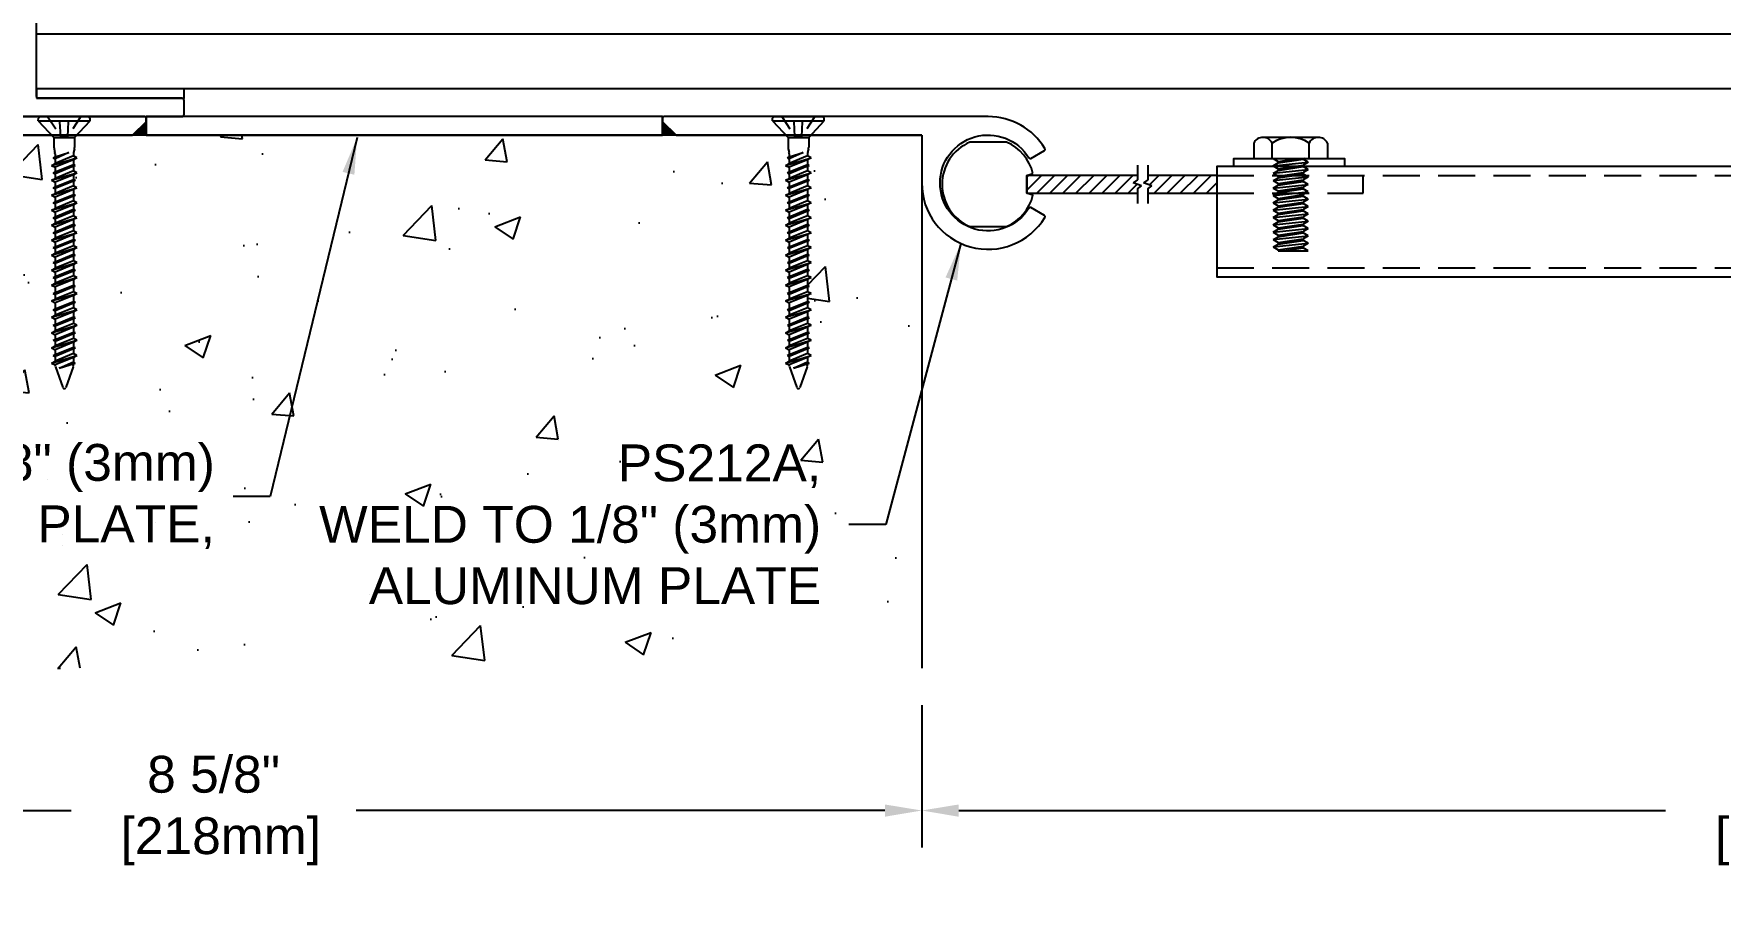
# Model space of a CAD drawing. Header units: inches. Extents: x -5.9 to 63.4, y -1.5 to 12.
# Drawn here: x -0.17 to 11.27, y -1.55 to 4.3 of the extents above; entities that cross this region are included whole.
import ezdxf

# ---------------------------------------------------------------- set-up
doc = ezdxf.new("R2010")
doc.units = ezdxf.units.IN
doc.header["$MEASUREMENT"] = 0
doc.linetypes.add('DASHED', pattern=[0.75, 0.5, -0.25])
doc.linetypes.add('HIDDEN', pattern=[0.375, 0.25, -0.125])
for name, color, linetype in [('Anchors', 4, 'Continuous'), ('Conditions', 1, 'Continuous'), ('Dimensions', 3, 'Continuous'), ('Metals', 7, 'Continuous'), ('Text', 2, 'Continuous')]:
    doc.layers.add(name, color=color, linetype=linetype)
doc.styles.add('ARIAL', font='arial.ttf')
doc.dimstyles.new('Arial', dxfattribs={"dimtxt": 0.25, "dimasz": 0.25, "dimexe": 0.25, "dimexo": 0.25, "dimgap": 0.25, "dimtad": 0, "dimtih": 1, "dimtoh": 1, "dimdec": 4, "dimzin": 0, "dimdsep": 46, "dimlunit": 4, "dimtxsty": 'ARIAL', "dimcen": 0.25, "dimadec": 0, "dimazin": 0, "dimtfac": 1, "dimtdec": 4, "dimtofl": 0, "dimtmove": 0, "dimatfit": 3, "dimfxl": 0, "dimfrac": 2, "dimtolj": 1, "dimtzin": 0, "dimarcsym": 0})

# ---------------------------------------------------------------- blocks, each defined once
blk = doc.blocks.new('*D12')
at = {"layer": 'Defpoints', "color": 0}
for p in [(5.854, 0), (17.854, 0), (17.854, -0.965)]:
    blk.add_point(p, dxfattribs=at)
at = {"layer": 'Dimensions', "color": 0, "lineweight": -2}
for p, q in [((5.854, -0.25), (5.854, -1.215)), ((17.854, -0.25), (17.854, -1.215)), ((6.104, -0.965), (10.895, -0.965)), ((17.604, -0.965), (12.828, -0.965))]:
    blk.add_line(p, q, dxfattribs=at)
at = {"layer": 'Dimensions', "color": 0}
for points in [[(6.104, -0.924), (6.104, -1.007), (5.854, -0.965)], [(17.604, -0.924), (17.604, -1.007), (17.854, -0.965)]]:
    blk.add_solid(points, dxfattribs=at)
at = {"layer": 'Dimensions', "color": 0, "insert": (11.861, -0.965), "char_height": 0.25, "attachment_point": 5, "style": 'ARIAL'}
blk.add_mtext("\\A1;1'\\P [305mm]", dxfattribs=at)
blk = doc.blocks.new('A$C63CB1885')
for p, q in [((-0.176, 0), (-0.175, 0.018)), ((-0.176, 0), (0.176, 0)), ((-0.176, 0), (-0.07, -0.113)), ((-0.163, 0.029), (0.163, 0.029)), ((0.07, -0.113), (0.176, 0)), ((0.176, 0), (0.175, 0.018)), ((-0.07, -0.113), (0.07, -0.113)), ((-0.07, -0.113), (-0.07, -0.18)), ((0.07, -0.113), (0.07, -0.18)), ((-0.074, -0.251), (0.032, -0.215)), ((-0.069, -0.189), (-0.063, -0.215)), ((-0.062, -0.245), (0.032, -0.215)), ((0.032, -0.215), (-0.062, -0.257)), ((-0.062, -0.225), (-0.062, -0.245)), ((0.062, -0.225), (0.062, -0.238)), ((0.069, -0.189), (0.063, -0.215)), ((-0.086, -0.302), (0.086, -0.251)), ((-0.086, -0.302), (-0.062, -0.289)), ((-0.086, -0.302), (-0.062, -0.315)), ((-0.074, -0.251), (-0.062, -0.245)), ((-0.074, -0.251), (-0.062, -0.257)), ((-0.074, -0.353), (0.074, -0.302)), ((0.062, -0.238), (-0.062, -0.289)), ((-0.062, -0.257), (-0.062, -0.289)), ((0.062, -0.264), (-0.062, -0.315)), ((-0.062, -0.346), (0.062, -0.296)), ((0.062, -0.308), (-0.062, -0.359)), ((-0.062, -0.315), (-0.062, -0.346)), ((0.062, -0.34), (-0.062, -0.391)), ((0.086, -0.251), (0.062, -0.238)), ((0.086, -0.251), (0.062, -0.264)), ((0.062, -0.264), (0.062, -0.296)), ((0.074, -0.302), (0.062, -0.296)), ((0.074, -0.302), (0.062, -0.308)), ((0.062, -0.308), (0.062, -0.34)), ((0.086, -0.353), (0.062, -0.34)), ((-0.086, -0.403), (0.086, -0.353)), ((-0.086, -0.403), (-0.062, -0.391)), ((-0.086, -0.403), (-0.062, -0.416)), ((-0.086, -0.505), (0.086, -0.454)), ((-0.074, -0.353), (-0.062, -0.346)), ((-0.074, -0.353), (-0.062, -0.359)), ((-0.074, -0.454), (0.074, -0.403)), ((-0.074, -0.454), (-0.062, -0.448)), ((-0.074, -0.454), (-0.062, -0.46)), ((-0.062, -0.359), (-0.062, -0.391)), ((0.062, -0.366), (-0.062, -0.416)), ((-0.062, -0.448), (0.062, -0.397)), ((0.062, -0.41), (-0.062, -0.46)), ((-0.062, -0.416), (-0.062, -0.448)), ((0.062, -0.441), (-0.062, -0.492)), ((0.086, -0.353), (0.062, -0.366)), ((0.062, -0.366), (0.062, -0.397)), ((0.074, -0.403), (0.062, -0.397)), ((0.074, -0.403), (0.062, -0.41)), ((0.062, -0.41), (0.062, -0.441)), ((0.086, -0.454), (0.062, -0.441)), ((0.086, -0.454), (0.062, -0.467)), ((-0.086, -0.505), (-0.062, -0.492)), ((-0.086, -0.505), (-0.062, -0.518)), ((-0.086, -0.607), (0.086, -0.556)), ((-0.074, -0.556), (0.074, -0.505)), ((-0.074, -0.556), (-0.062, -0.55)), ((-0.074, -0.556), (-0.062, -0.562)), ((-0.062, -0.46), (-0.062, -0.492)), ((0.062, -0.467), (-0.062, -0.518)), ((-0.062, -0.55), (0.062, -0.499)), ((0.062, -0.511), (-0.062, -0.562)), ((-0.062, -0.518), (-0.062, -0.55)), ((0.062, -0.543), (-0.062, -0.594)), ((-0.062, -0.562), (-0.062, -0.594)), ((0.062, -0.569), (-0.062, -0.619)), ((0.062, -0.467), (0.062, -0.499)), ((0.074, -0.505), (0.062, -0.499)), ((0.074, -0.505), (0.062, -0.511)), ((0.062, -0.511), (0.062, -0.543)), ((0.086, -0.556), (0.062, -0.543)), ((0.086, -0.556), (0.062, -0.569)), ((0.062, -0.569), (0.062, -0.6)), ((-0.086, -0.607), (-0.062, -0.594)), ((-0.086, -0.607), (-0.062, -0.619)), ((-0.086, -0.708), (0.086, -0.657)), ((-0.074, -0.657), (0.074, -0.607)), ((-0.074, -0.657), (-0.062, -0.651)), ((-0.074, -0.657), (-0.062, -0.664)), ((-0.062, -0.651), (0.062, -0.6)), ((0.062, -0.613), (-0.062, -0.664)), ((-0.062, -0.619), (-0.062, -0.651)), ((0.062, -0.644), (-0.062, -0.695)), ((-0.062, -0.664), (-0.062, -0.695)), ((0.062, -0.67), (-0.062, -0.721)), ((0.074, -0.607), (0.062, -0.6)), ((0.074, -0.607), (0.062, -0.613)), ((0.062, -0.613), (0.062, -0.644)), ((0.086, -0.657), (0.062, -0.644)), ((0.086, -0.657), (0.062, -0.67)), ((0.062, -0.67), (0.062, -0.702)), ((-0.086, -0.708), (-0.062, -0.695)), ((-0.086, -0.708), (-0.062, -0.721)), ((-0.086, -0.81), (0.086, -0.759)), ((-0.086, -0.81), (-0.062, -0.797)), ((-0.074, -0.759), (0.074, -0.708)), ((-0.074, -0.759), (-0.062, -0.753)), ((-0.074, -0.759), (-0.062, -0.765)), ((-0.062, -0.753), (0.062, -0.702)), ((0.062, -0.714), (-0.062, -0.765)), ((-0.062, -0.721), (-0.062, -0.753)), ((0.062, -0.746), (-0.062, -0.797)), ((-0.062, -0.765), (-0.062, -0.797)), ((0.062, -0.772), (-0.062, -0.823)), ((0.074, -0.708), (0.062, -0.702)), ((0.074, -0.708), (0.062, -0.714)), ((0.062, -0.714), (0.062, -0.746)), ((0.086, -0.759), (0.062, -0.746)), ((0.086, -0.759), (0.062, -0.772)), ((0.062, -0.772), (0.062, -0.804)), ((-0.086, -0.81), (-0.062, -0.823)), ((-0.086, -0.911), (0.086, -0.86)), ((-0.086, -0.911), (-0.062, -0.898)), ((-0.086, -0.911), (-0.062, -0.924)), ((-0.074, -0.86), (0.074, -0.81)), ((-0.074, -0.86), (-0.062, -0.854)), ((-0.074, -0.86), (-0.062, -0.867)), ((-0.074, -0.962), (0.074, -0.911)), ((-0.062, -0.854), (0.062, -0.804)), ((0.062, -0.816), (-0.062, -0.867)), ((-0.062, -0.823), (-0.062, -0.854)), ((0.062, -0.848), (-0.062, -0.898)), ((-0.062, -0.867), (-0.062, -0.898)), ((0.062, -0.873), (-0.062, -0.924)), ((-0.062, -0.956), (0.062, -0.905)), ((0.074, -0.81), (0.062, -0.804)), ((0.074, -0.81), (0.062, -0.816)), ((0.062, -0.816), (0.062, -0.848)), ((0.086, -0.86), (0.062, -0.848)), ((0.086, -0.86), (0.062, -0.873)), ((0.062, -0.873), (0.062, -0.905)), ((0.074, -0.911), (0.062, -0.905)), ((0.074, -0.911), (0.062, -0.917)), ((-0.086, -1.013), (0.086, -0.962)), ((-0.086, -1.013), (-0.062, -1)), ((-0.086, -1.013), (-0.062, -1.026)), ((-0.074, -0.962), (-0.062, -0.956)), ((-0.074, -0.962), (-0.062, -0.968)), ((-0.074, -1.064), (0.074, -1.013)), ((0.062, -0.917), (-0.062, -0.968)), ((-0.062, -0.924), (-0.062, -0.956)), ((0.062, -0.949), (-0.062, -1)), ((-0.062, -0.968), (-0.062, -1)), ((0.062, -0.975), (-0.062, -1.026)), ((-0.062, -1.057), (0.062, -1.007)), ((0.062, -1.019), (-0.062, -1.07)), ((-0.062, -1.026), (-0.062, -1.057)), ((0.062, -0.917), (0.062, -0.949)), ((0.086, -0.962), (0.062, -0.949)), ((0.086, -0.962), (0.062, -0.975)), ((0.062, -0.975), (0.062, -1.007)), ((0.074, -1.013), (0.062, -1.007)), ((0.074, -1.013), (0.062, -1.019)), ((0.062, -1.019), (0.062, -1.051)), ((-0.086, -1.114), (0.086, -1.064)), ((-0.086, -1.114), (-0.062, -1.101)), ((-0.086, -1.114), (-0.062, -1.127)), ((-0.074, -1.064), (-0.062, -1.057)), ((-0.074, -1.064), (-0.062, -1.07)), ((-0.074, -1.171), (0.074, -1.121)), ((0.062, -1.051), (-0.062, -1.101)), ((-0.062, -1.07), (-0.062, -1.101)), ((0.062, -1.077), (-0.062, -1.127)), ((-0.062, -1.165), (0.062, -1.115)), ((0.062, -1.127), (-0.062, -1.178)), ((-0.062, -1.127), (-0.062, -1.165)), ((0.086, -1.064), (0.062, -1.051)), ((0.086, -1.064), (0.062, -1.077)), ((0.062, -1.077), (0.062, -1.115)), ((0.074, -1.121), (0.062, -1.115)), ((0.074, -1.121), (0.062, -1.127)), ((0.062, -1.127), (0.062, -1.159)), ((-0.086, -1.222), (0.086, -1.171)), ((-0.086, -1.222), (-0.062, -1.209)), ((-0.086, -1.222), (-0.062, -1.235)), ((-0.074, -1.171), (-0.062, -1.165)), ((-0.074, -1.171), (-0.062, -1.178)), ((-0.074, -1.282), (0.074, -1.231)), ((0.062, -1.159), (-0.062, -1.209)), ((-0.062, -1.178), (-0.062, -1.209)), ((0.062, -1.184), (-0.062, -1.235)), ((-0.062, -1.275), (0.062, -1.225)), ((-0.062, -1.235), (-0.062, -1.275)), ((0.062, -1.237), (-0.062, -1.288)), ((0.086, -1.171), (0.062, -1.159)), ((0.086, -1.171), (0.062, -1.184)), ((0.062, -1.184), (0.062, -1.225)), ((0.074, -1.231), (0.062, -1.225)), ((0.074, -1.231), (0.062, -1.237)), ((0.062, -1.237), (0.062, -1.269)), ((-0.086, -1.332), (0.086, -1.282)), ((-0.086, -1.332), (-0.062, -1.319)), ((-0.086, -1.332), (-0.062, -1.345)), ((-0.074, -1.282), (-0.062, -1.275)), ((-0.074, -1.282), (-0.062, -1.288)), ((-0.074, -1.387), (0.074, -1.336)), ((0.062, -1.269), (-0.062, -1.319)), ((-0.062, -1.288), (-0.062, -1.319)), ((0.062, -1.295), (-0.062, -1.345)), ((-0.062, -1.381), (0.062, -1.33)), ((0.062, -1.343), (-0.062, -1.393)), ((-0.062, -1.345), (-0.062, -1.381)), ((0.086, -1.282), (0.062, -1.269)), ((0.086, -1.282), (0.062, -1.295)), ((0.062, -1.295), (0.062, -1.33)), ((0.074, -1.336), (0.062, -1.33)), ((0.074, -1.336), (0.062, -1.343)), ((0.062, -1.343), (0.062, -1.374)), ((-0.086, -1.438), (0.086, -1.387)), ((-0.086, -1.438), (-0.062, -1.425)), ((-0.086, -1.438), (-0.062, -1.451)), ((-0.074, -1.387), (-0.062, -1.381)), ((-0.074, -1.387), (-0.062, -1.393)), ((-0.074, -1.489), (0.074, -1.439)), ((-0.074, -1.489), (-0.062, -1.483)), ((0.062, -1.374), (-0.062, -1.425)), ((-0.062, -1.393), (-0.062, -1.425)), ((0.062, -1.4), (-0.062, -1.451)), ((-0.062, -1.483), (0.062, -1.433)), ((0.062, -1.445), (-0.062, -1.496)), ((-0.062, -1.451), (-0.062, -1.483)), ((0.062, -1.477), (-0.062, -1.527)), ((0.086, -1.387), (0.062, -1.374)), ((0.086, -1.387), (0.062, -1.4)), ((0.062, -1.4), (0.062, -1.433)), ((0.074, -1.439), (0.062, -1.433)), ((0.074, -1.439), (0.062, -1.445)), ((0.062, -1.445), (0.062, -1.477)), ((0.086, -1.489), (0.062, -1.477)), ((-0.086, -1.54), (0.086, -1.489)), ((-0.086, -1.54), (-0.062, -1.527)), ((-0.086, -1.54), (-0.062, -1.553)), ((-0.086, -1.643), (0.086, -1.592)), ((-0.074, -1.489), (-0.062, -1.496)), ((-0.074, -1.592), (0.074, -1.541)), ((-0.074, -1.592), (-0.062, -1.586)), ((-0.074, -1.592), (-0.062, -1.598)), ((-0.062, -1.496), (-0.062, -1.527)), ((0.062, -1.502), (-0.062, -1.553)), ((-0.062, -1.586), (0.062, -1.535)), ((0.062, -1.547), (-0.062, -1.598)), ((-0.062, -1.553), (-0.062, -1.586)), ((0.062, -1.579), (-0.062, -1.63)), ((-0.062, -1.598), (-0.062, -1.63)), ((0.086, -1.489), (0.062, -1.502)), ((0.062, -1.502), (0.062, -1.535)), ((0.074, -1.541), (0.062, -1.535)), ((0.074, -1.541), (0.062, -1.547)), ((0.062, -1.547), (0.062, -1.579)), ((0.086, -1.592), (0.062, -1.579)), ((0.086, -1.592), (0.062, -1.605)), ((-0.086, -1.643), (-0.062, -1.63)), ((-0.086, -1.643), (-0.062, -1.655)), ((0.062, -1.605), (-0.062, -1.655)), ((-0.06, -1.668), (-0.01, -1.81)), ((-0.034, -1.679), (0.062, -1.636)), ((-0.034, -1.679), (0.074, -1.643)), ((0.062, -1.649), (-0.034, -1.679)), ((0.06, -1.668), (0.01, -1.81)), ((0.062, -1.605), (0.062, -1.652)), ((0.074, -1.643), (0.062, -1.636)), ((0.074, -1.643), (0.062, -1.649))]:
    blk.add_line(p, q)
at = {"linetype": 'DASHED', "ltscale": 0.025}
for p, q in [((-0.113, 0.029), (-0.024, -0.106)), ((-0.024, -0.106), (-0.031, 0.028)), ((0.024, -0.106), (0.031, 0.029)), ((0.112, 0.029), (0.024, -0.106)), ((-0.024, -0.106), (0.024, -0.106))]:
    blk.add_line(p, q, dxfattribs=at)
for centre, radius, start, end in [((-0.163, 0.017), 0.0112, 90, 175), ((0.163, 0.017), 0.0112, 5, 90), ((-0.023, -0.18), 0.0465, 180, 191.9357), ((-0.109, -0.225), 0.0465, 0, 11.9357), ((0.109, -0.225), 0.0465, 168.0643, 180), ((0.023, -0.18), 0.0465, 348.0643, 0), ((-0.016, -1.652), 0.0465, 183.9476, 199.3058), ((0.016, -1.652), 0.0465, 340.6942, 0), ((0, -1.806), 0.0106, 204.1001, 335.8999)]:
    blk.add_arc(centre, radius, start, end)
blk = doc.blocks.new('TF316134')
blk.add_blockref('A$C63CB1885', (0, -0.0285))
blk = doc.blocks.new('NB703')
at = {"linetype": 'Continuous', "flags": 128}
blk.add_lwpolyline([(-0.552, 0), (0.553, 0, 0.414214), (0.563, 0.01), (0.563, 0.74, -0.414214), (0.573, 0.75), (0.882, 0.75, -0.198912), (0.889, 0.747), (1.555, 0.08, -0.065543), (1.557, 0.078), (1.599, 0.005, 0.267949), (1.608, 0), (2.686, 0, 0.198912), (2.693, 0.003), (2.78, 0.09), (2.78, 0.115, 0.414214), (2.77, 0.125), (1.68, 0.125, -0.267949), (1.671, 0.13), (1.657, 0.155, 0.065543), (1.655, 0.157), (0.94, 0.872, 0.198912), (0.933, 0.875), (0.447, 0.875, 0.414214), (0.437, 0.865), (0.437, 0.135, -0.414214), (0.428, 0.125), (-0.552, 0.125, 0.414214), (-0.562, 0.115), (-0.562, 0.01, 0.414214)], format="xyb", close=True, dxfattribs=at)
blk = doc.blocks.new('*D15')
at = {"layer": 'Defpoints', "color": 0}
for p in [(-2.746, 3.627), (5.854, 0), (5.854, -0.965)]:
    blk.add_point(p, dxfattribs=at)
at = {"layer": 'Dimensions', "color": 0, "lineweight": -2}
for p, q in [((-2.746, 3.377), (-2.746, -1.215)), ((5.854, -0.25), (5.854, -1.215)), ((-2.496, -0.965), (0.088, -0.965)), ((5.604, -0.965), (2.021, -0.965))]:
    blk.add_line(p, q, dxfattribs=at)
at = {"layer": 'Dimensions', "color": 0}
for points in [[(-2.496, -0.924), (-2.496, -1.007), (-2.746, -0.965)], [(5.604, -0.924), (5.604, -1.007), (5.854, -0.965)]]:
    blk.add_solid(points, dxfattribs=at)
at = {"layer": 'Dimensions', "color": 0, "insert": (1.054, -0.965), "char_height": 0.25, "attachment_point": 5, "style": 'ARIAL'}
blk.add_mtext('\\A1;8 5/8"\\P [218mm]', dxfattribs=at)
blk = doc.blocks.new('PS212A')
at = {"linetype": 'Continuous', "flags": 128}
blk.add_lwpolyline([(0.45, 0.125), (-1.747, 0.125, 0.414214), (-1.757, 0.115), (-1.757, 0.094, 0.198912), (-1.754, 0.087), (-1.67, 0.003, 0.198912), (-1.663, 0), (-0.01, 0, -0.414214), (0, -0.01), (0, -0.325, 0.758338), (0.834, -0.559, 0.420887), (0.831, -0.545), (0.74, -0.492, 0.405496), (0.726, -0.496, -3.520953), (0.726, -0.154, 0.405496), (0.74, -0.158), (0.831, -0.105, 0.420887), (0.834, -0.091, 0.261868)], format="xyb", close=True, dxfattribs=at)
blk = doc.blocks.new('NBT123')
blk.add_lwpolyline([(-0.985, 0.61, 0.414214), (-1, 0.625), (-1.824, 0.625, 0.668179), (-1.834, 0.599), (-1.114, -0.121, 0.198912), (-1.104, -0.125), (0, -0.125, 0.414214), (0.015, -0.11), (0.015, -0.015, 0.414214), (0, 0), (-0.97, 0, -0.414214), (-0.985, 0.015)], format="xyb", close=True)
blk = doc.blocks.new('H1458S')
for p, q in [((-0.188, 0.144), (0.187, 0.144)), ((-0.25, 0.104), (-0.25, 0)), ((-0.25, 0), (0.25, 0)), ((-0.125, 0), (-0.125, 0.104)), ((-0.119, 0), (-0.085, -0.02)), ((-0.085, -0.02), (0.048, 0)), ((0.125, 0), (0.125, 0.104)), ((0.25, 0.104), (0.25, 0)), ((-0.119, -0.05), (0.119, -0.025)), ((-0.119, -0.05), (-0.085, -0.03)), ((-0.119, -0.05), (-0.085, -0.07)), ((-0.119, -0.1), (0.119, -0.075)), ((-0.119, -0.1), (-0.085, -0.08)), ((-0.119, -0.1), (-0.085, -0.12)), ((-0.085, -0.03), (0.085, -0.005)), ((-0.085, -0.02), (-0.085, -0.03)), ((-0.085, -0.07), (0.085, -0.045)), ((-0.085, -0.08), (0.085, -0.055)), ((-0.085, -0.07), (-0.085, -0.08)), ((-0.085, -0.12), (0.085, -0.095)), ((-0.085, -0.13), (0.085, -0.105)), ((0.094, 0), (0.085, -0.005)), ((0.119, -0.025), (0.085, -0.005)), ((0.119, -0.025), (0.085, -0.045)), ((0.085, -0.045), (0.085, -0.055)), ((0.119, -0.075), (0.085, -0.055)), ((0.119, -0.075), (0.085, -0.095)), ((0.085, -0.095), (0.085, -0.105)), ((0.119, -0.125), (0.085, -0.105)), ((-0.119, -0.15), (0.119, -0.125)), ((-0.119, -0.15), (-0.085, -0.13)), ((-0.119, -0.15), (-0.085, -0.17)), ((-0.119, -0.2), (0.119, -0.175)), ((-0.119, -0.2), (-0.085, -0.18)), ((-0.119, -0.2), (-0.085, -0.22)), ((-0.119, -0.25), (0.119, -0.225)), ((-0.085, -0.12), (-0.085, -0.13)), ((-0.085, -0.17), (0.085, -0.145)), ((-0.085, -0.18), (0.085, -0.155)), ((-0.085, -0.17), (-0.085, -0.18)), ((-0.085, -0.22), (0.085, -0.195)), ((-0.085, -0.23), (0.085, -0.205)), ((-0.085, -0.22), (-0.085, -0.23)), ((0.119, -0.125), (0.085, -0.145)), ((0.085, -0.145), (0.085, -0.155)), ((0.119, -0.175), (0.085, -0.155)), ((0.119, -0.175), (0.085, -0.195)), ((0.085, -0.195), (0.085, -0.205)), ((0.119, -0.225), (0.085, -0.205)), ((0.119, -0.225), (0.085, -0.245)), ((-0.119, -0.25), (-0.085, -0.23)), ((-0.119, -0.25), (-0.085, -0.27)), ((-0.119, -0.3), (0.119, -0.275)), ((-0.119, -0.3), (-0.085, -0.28)), ((-0.119, -0.3), (-0.085, -0.32)), ((-0.119, -0.35), (0.119, -0.325)), ((-0.119, -0.35), (-0.085, -0.33)), ((-0.085, -0.27), (0.085, -0.245)), ((-0.085, -0.28), (0.085, -0.255)), ((-0.085, -0.27), (-0.085, -0.28)), ((-0.085, -0.32), (0.085, -0.295)), ((-0.085, -0.33), (0.085, -0.305)), ((-0.085, -0.32), (-0.085, -0.33)), ((0.085, -0.245), (0.085, -0.255)), ((0.119, -0.275), (0.085, -0.255)), ((0.119, -0.275), (0.085, -0.295)), ((0.085, -0.295), (0.085, -0.305)), ((0.119, -0.325), (0.085, -0.305)), ((0.119, -0.325), (0.085, -0.345)), ((-0.119, -0.35), (-0.085, -0.37)), ((-0.119, -0.4), (0.119, -0.375)), ((-0.119, -0.4), (-0.085, -0.38)), ((-0.119, -0.4), (-0.085, -0.42)), ((-0.119, -0.45), (0.119, -0.425)), ((-0.119, -0.45), (-0.085, -0.43)), ((-0.119, -0.45), (-0.085, -0.47)), ((-0.085, -0.37), (0.085, -0.345)), ((-0.085, -0.38), (0.085, -0.355)), ((-0.085, -0.37), (-0.085, -0.38)), ((-0.085, -0.42), (0.085, -0.395)), ((-0.085, -0.43), (0.085, -0.405)), ((-0.085, -0.42), (-0.085, -0.43)), ((-0.085, -0.47), (0.085, -0.445)), ((-0.085, -0.48), (0.085, -0.455)), ((0.085, -0.345), (0.085, -0.355)), ((0.119, -0.375), (0.085, -0.355)), ((0.119, -0.375), (0.085, -0.395)), ((0.085, -0.395), (0.085, -0.405)), ((0.119, -0.425), (0.085, -0.405)), ((0.119, -0.425), (0.085, -0.445)), ((0.085, -0.445), (0.085, -0.455)), ((0.119, -0.475), (0.085, -0.455)), ((-0.119, -0.5), (0.119, -0.475)), ((-0.119, -0.5), (-0.085, -0.48)), ((-0.119, -0.5), (-0.085, -0.52)), ((-0.119, -0.55), (0.119, -0.525)), ((-0.119, -0.55), (-0.085, -0.53)), ((-0.119, -0.55), (-0.085, -0.57)), ((-0.085, -0.47), (-0.085, -0.48)), ((-0.085, -0.52), (0.085, -0.495)), ((-0.085, -0.53), (0.085, -0.505)), ((-0.085, -0.52), (-0.085, -0.53)), ((-0.085, -0.57), (0.085, -0.545)), ((-0.085, -0.58), (0.085, -0.555)), ((-0.085, -0.57), (-0.085, -0.58)), ((0.119, -0.475), (0.085, -0.495)), ((0.085, -0.495), (0.085, -0.505)), ((0.119, -0.525), (0.085, -0.505)), ((0.119, -0.525), (0.085, -0.545)), ((0.085, -0.545), (0.085, -0.555)), ((0.119, -0.575), (0.085, -0.555)), ((-0.119, -0.6), (0.119, -0.575)), ((-0.119, -0.6), (-0.085, -0.58)), ((-0.119, -0.6), (-0.085, -0.62)), ((-0.085, -0.62), (0.085, -0.595)), ((-0.085, -0.62), (-0.085, -0.625)), ((-0.085, -0.625), (0.119, -0.625)), ((-0.048, -0.625), (0.085, -0.605)), ((0.119, -0.575), (0.085, -0.595)), ((0.085, -0.595), (0.085, -0.605)), ((0.119, -0.625), (0.085, -0.605))]:
    blk.add_line(p, q)
for centre, radius, start, end in [((-0.188, 0.075), 0.0688, 24.7615, 155.2385), ((0, -0.071), 0.215, 54.5107, 125.4893), ((0.187, 0.075), 0.0688, 24.7615, 155.2385)]:
    blk.add_arc(centre, radius, start, end)
blk = doc.blocks.new('SB18')
h = blk.add_hatch()
h.set_pattern_fill('ANSI31', color=256, scale=0.5, style=0)
h.set_pattern_definition([(45, (-1.97825, -9.89701), (-0.04419417, 0.04419417), [])])
h.paths.add_polyline_path([(-4.516, -0.12), (-4.516, -0.09), (-4.488, -0.071), (-4.545, -0.049), (-4.516, -0.03), (-4.516, 0), (-5.266, 0), (-5.266, -0.12)])
h.paths.add_polyline_path([(-4.446, 0), (-4.446, -0.03), (-4.475, -0.049), (-4.418, -0.071), (-4.446, -0.09), (-4.446, -0.12), (-3.978, -0.12), (-3.978, 0)])
for p, q in [((-4.516, 0.07), (-4.516, -0.03)), ((-4.446, 0.07), (-4.446, -0.03)), ((-2.987, -0.12), (-2.987, 0)), ((-4.516, -0.03), (-4.545, -0.049)), ((-4.488, -0.071), (-4.545, -0.049)), ((-4.516, -0.09), (-4.488, -0.071)), ((-4.516, -0.09), (-4.516, -0.19)), ((-4.446, -0.03), (-4.475, -0.049)), ((-4.418, -0.071), (-4.475, -0.049)), ((-4.446, -0.09), (-4.418, -0.071)), ((-4.446, -0.09), (-4.446, -0.19)), ((-3.978, -0.688), (4.021, -0.688))]:
    blk.add_line(p, q)
at = {"linetype": 'HIDDEN'}
for p, q in [((-3.978, 0), (4.021, 0)), ((-3.978, -0.12), (-2.987, -0.12)), ((-3.978, -0.626), (4.021, -0.626))]:
    blk.add_line(p, q, dxfattribs=at)
blk.add_lwpolyline([(-5.225, 0.014, 0.233897), (-5.403, 0.226), (-5.653, 0.226, 0.654654), (-5.653, -0.346), (-5.403, -0.346, 0.233897), (-5.225, -0.134), (-5.266, -0.12), (-5.266, 0)], format="xyb", close=True)
for points in [[(-3.863, 0.062), (-3.863, 0.115), (-3.113, 0.115), (-3.113, 0.062)], [(4.021, 0.062), (-3.978, 0.062), (-3.978, -0.687), (4.021, -0.687)]]:
    blk.add_lwpolyline(points, close=True)
for points in [[(-4.516, 0), (-5.266, 0), (-5.266, -0.12), (-4.516, -0.12)], [(-3.978, 0), (-4.446, 0)], [(-4.446, -0.12), (-3.978, -0.12)]]:
    blk.add_lwpolyline(points)
blk.add_blockref('H1458S', (-3.478, 0.115))

msp = doc.modelspace()

# ---------------------------------------------------------------- hatches: boundary and pattern name
for points in [[(0.59374, 3.70438, 0.19891237), (0.59667, 3.71145), (0.59667, 3.61733), (0.50255, 3.61733, 0.19891237), (0.50962, 3.62026)], [(4.0996, 3.70438, -0.19891237), (4.09667, 3.71145), (4.09667, 3.61733), (4.1908, 3.61733, -0.19891237), (4.18373, 3.62026)]]:
    msp.add_hatch(color=253).paths.add_polyline_path(points)
at = {"layer": 'Conditions'}
h = msp.add_hatch(dxfattribs=at)
h.set_pattern_fill('AR-CONC', color=256, scale=0.25, style=0)
h.paths.add_polyline_path([(5.85386, 3.60733, 0.41421356), (5.84387, 3.61733), (5.10223, 3.61733), (5.08708, 3.60133), (5.08708, 3.52937), (5.08059, 3.49865, 0.13295553), (5.08195, 3.47439), (5.10358, 3.46273), (5.07958, 3.44981), (5.07958, 3.41812), (5.09261, 3.4111), (5.07958, 3.40579), (5.07958, 3.3741), (5.10358, 3.36117), (4.93108, 3.31039), (4.95509, 3.32332), (4.95509, 3.35501), (4.94206, 3.36202), (4.95509, 3.36734), (4.95509, 3.39903), (4.93108, 3.41195), (4.95509, 3.42488), (4.95508, 3.45657), (4.94074, 3.46429), (4.94961, 3.46714, 0.26122448), (4.95297, 3.5125, -0.0696153), (4.94859, 3.52462), (4.96003, 3.47049), (5.08298, 3.50995), (5.08608, 3.52462, 0.05212645), (5.08708, 3.53423), (5.08708, 3.60133), (4.94758, 3.60133), (4.94758, 3.53423, 0.128787), (4.94969, 3.51076, -0.0696153), (4.95408, 3.49865), (4.94758, 3.52937), (4.94758, 3.60133), (4.93244, 3.61733), (0.1266, 3.61733), (0.11145, 3.60133), (0.11145, 3.52937), (0.10496, 3.49865, 0.13295553), (0.10632, 3.47439), (0.12795, 3.46273), (0.10395, 3.44981), (0.10395, 3.41812), (0.11698, 3.4111), (0.10395, 3.40579), (0.10395, 3.3741), (0.12795, 3.36117), (-0.04455, 3.31039), (-0.02053, 3.32332), (-0.02054, 3.35501), (-0.03357, 3.36202), (-0.02054, 3.36734), (-0.02054, 3.39903), (-0.04455, 3.41195), (-0.02054, 3.42488), (-0.02054, 3.45657), (-0.03489, 3.46429), (-0.02602, 3.46714, 0.26122448), (-0.02265, 3.5125, -0.0696153), (-0.02704, 3.52462), (-0.0156, 3.47049), (0.10735, 3.50995), (0.11045, 3.52462, 0.05212645), (0.11145, 3.53423), (0.11145, 3.60133), (-0.02805, 3.60133), (-0.02805, 3.53423, 0.128787), (-0.02594, 3.51076, -0.0696153), (-0.02155, 3.49865), (-0.02805, 3.52937), (-0.02805, 3.60133), (-0.04319, 3.61733), (-2.17053, 3.61733, 0.27897821), (-2.18121, 3.57039), (-2.15958, 3.55873), (-2.18358, 3.54581), (-2.18358, 3.51412), (-2.17055, 3.5071), (-2.18358, 3.50179), (-2.18358, 3.4701), (-2.15958, 3.45717), (-2.18358, 3.44425), (-2.18358, 3.41255), (-2.17055, 3.40554), (-2.18358, 3.40023), (-2.18358, 3.36853), (-2.15958, 3.35561), (-2.18358, 3.34269), (-2.18358, 3.31099), (-2.17055, 3.30398), (-2.18358, 3.29867), (-2.18358, 3.26697), (-2.15958, 3.25405), (-2.18358, 3.24112), (-2.18358, 3.20943), (-2.17055, 3.20242), (-2.18358, 3.1971), (-2.18358, 3.16541), (-2.15958, 3.15248), (-2.18358, 3.13956), (-2.18358, 3.10787), (-2.17055, 3.10085), (-2.18358, 3.09554), (-2.18358, 3.06385), (-2.15958, 3.05092), (-2.18358, 3.038), (-2.18358, 3.0063), (-2.17055, 2.99929), (-2.18358, 2.99398), (-2.18358, 2.96228), (-2.15958, 2.94936), (-2.18358, 2.93644), (-2.18358, 2.90474), (-2.17055, 2.89773), (-2.18358, 2.89242), (-2.18358, 2.86072), (-2.15958, 2.8478), (-2.18358, 2.83487), (-2.18358, 2.80318), (-2.17055, 2.79617), (-2.18358, 2.79085), (-2.18358, 2.75916), (-2.15958, 2.74623), (-2.18358, 2.73331), (-2.18358, 2.70943), (-2.17055, 2.70242), (-2.18358, 2.6971), (-2.18358, 2.66541), (-2.15958, 2.65248), (-2.18358, 2.63956), (-2.18358, 2.60787), (-2.17055, 2.60085), (-2.18358, 2.59554), (-2.18358, 2.56385), (-2.15958, 2.55092), (-2.18358, 2.538), (-2.18358, 2.5063), (-2.17055, 2.49929), (-2.18358, 2.49398), (-2.18358, 2.46228), (-2.15958, 2.44936), (-2.18358, 2.43644), (-2.18358, 2.40474), (-2.17055, 2.39773), (-2.18358, 2.39242), (-2.18358, 2.36072), (-2.15958, 2.3478), (-2.18358, 2.33487), (-2.18358, 2.30318), (-2.17055, 2.29617), (-2.18358, 2.29085), (-2.18358, 2.25916), (-2.15958, 2.24623), (-2.18358, 2.23331), (-2.18358, 2.20162), (-2.16924, 2.1939), (-2.18358, 2.18929), (-2.18358, 2.14876), (-2.2356, 2.00024, -0.70927499), (-2.25547, 1.99858), (-2.30808, 2.14876), (-2.30808, 2.18253), (-2.33208, 2.19545), (-2.30808, 2.20838), (-2.30808, 2.24007), (-2.3211, 2.24709), (-2.30808, 2.2524), (-2.30808, 2.28409), (-2.33208, 2.29702), (-2.30808, 2.30994), (-2.30808, 2.34163), (-2.3211, 2.34865), (-2.30808, 2.35396), (-2.30808, 2.38565), (-2.33208, 2.39858), (-2.30808, 2.4115), (-2.30808, 2.4432), (-2.3211, 2.45021), (-2.30808, 2.45552), (-2.30808, 2.48722), (-2.33208, 2.50014), (-2.30808, 2.51307), (-2.30808, 2.54476), (-2.3211, 2.55177), (-2.30808, 2.55709), (-2.30808, 2.58878), (-2.33208, 2.6017), (-2.30808, 2.61463), (-2.30808, 2.64632), (-2.3211, 2.65334), (-2.30808, 2.65865), (-2.30808, 2.68253), (-2.33208, 2.69545), (-2.30808, 2.70838), (-2.30808, 2.74007), (-2.3211, 2.74709), (-2.30808, 2.7524), (-2.30808, 2.78409), (-2.33208, 2.79702), (-2.30808, 2.80994), (-2.30808, 2.84163), (-2.3211, 2.84865), (-2.30808, 2.85396), (-2.30808, 2.88565), (-2.33208, 2.89858), (-2.30808, 2.9115), (-2.30808, 2.9432), (-2.3211, 2.95021), (-2.30808, 2.95552), (-2.30808, 2.98722), (-2.33208, 3.00014), (-2.30808, 3.01307), (-2.30808, 3.04476), (-2.3211, 3.05177), (-2.30808, 3.05709), (-2.30808, 3.08878), (-2.33208, 3.1017), (-2.30808, 3.11463), (-2.30808, 3.14632), (-2.3211, 3.15334), (-2.30808, 3.15865), (-2.30808, 3.19034), (-2.33208, 3.20327), (-2.30808, 3.21619), (-2.30808, 3.24788), (-2.3211, 3.2549), (-2.30808, 3.26021), (-2.30808, 3.2919), (-2.33208, 3.30483), (-2.30808, 3.31775), (-2.30808, 3.34945), (-2.3211, 3.35646), (-2.30808, 3.36177), (-2.30808, 3.39347), (-2.33208, 3.40639), (-2.30808, 3.41932), (-2.30808, 3.45101), (-2.3211, 3.45802), (-2.30808, 3.46334), (-2.30808, 3.49503), (-2.33208, 3.50795), (-2.30808, 3.52088), (-2.30808, 3.55257), (-2.32242, 3.56029), (-2.31355, 3.56314, 0.32528928), (-2.32113, 3.61733), (-2.89583, 3.61733), (-2.89583, 4.30483), (-4.74579, 4.30483), (-4.74579, 0), (5.85386, 0)])
h.paths.add_polyline_path([(4.93108, 2.59945), (4.95515, 2.61241), (4.95515, 2.64409), (4.95509, 2.64407), (4.94206, 2.65108), (4.95515, 2.65642), (4.95514, 2.68806), (4.93108, 2.70102), (4.95514, 2.71397), (4.95514, 2.74565), (4.95509, 2.74563), (4.94206, 2.75265), (4.95514, 2.75798), (4.95514, 2.78963), (4.93108, 2.80258), (4.95513, 2.81553), (4.95513, 2.84721), (4.95509, 2.8472), (4.94206, 2.85421), (4.95513, 2.85954), (4.95513, 2.8912), (4.93108, 2.90414), (4.95513, 2.91709), (4.95512, 2.94877), (4.95509, 2.94876), (4.94206, 2.95577), (4.95512, 2.9611), (4.95512, 2.99276), (4.93108, 3.0057), (4.95512, 3.01865), (4.95512, 3.05033), (4.95509, 3.05032), (4.94206, 3.05733), (4.95511, 3.06266), (4.95511, 3.09433), (4.93108, 3.10727), (4.95511, 3.1202), (4.95511, 3.15189), (4.95509, 3.15188), (4.94206, 3.1589), (4.95511, 3.16422), (4.9551, 3.1959), (4.93108, 3.20883), (4.9551, 3.22176), (4.9551, 3.25345), (4.95509, 3.25345), (4.94206, 3.26046), (4.9551, 3.26578), (4.9551, 3.29747), (5.07958, 3.34825), (5.07958, 3.31655), (5.09261, 3.30954), (5.07958, 3.30423), (5.07958, 3.27253), (5.10358, 3.25961), (5.07958, 3.24669), (5.07958, 3.21499), (5.09261, 3.20798), (5.07958, 3.20267), (5.07958, 3.17097), (5.10358, 3.15805), (5.07958, 3.14512), (5.07958, 3.11343), (5.09261, 3.10642), (5.07958, 3.1011), (5.07958, 3.06941), (5.10358, 3.05648), (5.07958, 3.04356), (5.07958, 3.01187), (5.09261, 3.00485), (5.07958, 2.99954), (5.07958, 2.96785), (5.10358, 2.95492), (5.07958, 2.942), (5.07958, 2.9103), (5.09261, 2.90329), (5.07958, 2.89798), (5.07958, 2.86628), (5.10358, 2.85336), (5.07958, 2.84044), (5.07958, 2.80874), (5.09261, 2.80173), (5.07958, 2.79642), (5.07958, 2.76472), (5.10358, 2.7518), (5.07958, 2.73887), (5.07958, 2.70718), (5.09261, 2.70017), (5.07958, 2.69485), (5.07958, 2.66316), (5.10358, 2.65023), (5.07958, 2.63731), (5.07958, 2.5993), (5.09261, 2.59229), (5.07958, 2.58697), (5.07958, 2.55528), (5.10358, 2.54235), (5.07958, 2.52943), (5.07958, 2.48917), (5.09261, 2.48216), (5.07958, 2.47684), (5.07958, 2.44515), (5.10358, 2.43223), (5.07958, 2.4193), (5.07958, 2.38354), (5.09261, 2.37653), (5.07958, 2.37121), (5.07958, 2.33952), (5.10358, 2.32659), (5.07958, 2.31367), (5.07958, 2.28128), (5.09261, 2.27426), (5.07958, 2.26895), (5.07958, 2.23726), (5.10358, 2.22433), (5.07958, 2.21141), (5.07958, 2.17902), (5.09261, 2.172), (5.07958, 2.16669), (5.07958, 2.135), (5.10358, 2.12207), (5.07958, 2.10915), (5.07958, 2.07745), (5.09392, 2.06973), (5.07958, 2.06513), (5.07958, 2.0537), (5.02756, 1.90519, -0.70927499), (5.00769, 1.90352), (4.95307, 2.05945), (4.93108, 2.07129), (4.95519, 2.08427), (4.95519, 2.11595), (4.95509, 2.11591), (4.94206, 2.12292), (4.95519, 2.12827), (4.95518, 2.16058), (4.93108, 2.17355), (4.95518, 2.18653), (4.95518, 2.21821), (4.95509, 2.21817), (4.94206, 2.22518), (4.95518, 2.23053), (4.95518, 2.26284), (4.93108, 2.27581), (4.95517, 2.28879), (4.95517, 2.32046), (4.95509, 2.32043), (4.94206, 2.32744), (4.95517, 2.33279), (4.95517, 2.36848), (4.93108, 2.38145), (4.95517, 2.39441), (4.95516, 2.42609), (4.95509, 2.42606), (4.94206, 2.43308), (4.95516, 2.43842), (4.95516, 2.47861), (4.93108, 2.49157), (4.95516, 2.50454), (4.95516, 2.53622), (4.95509, 2.53619), (4.94206, 2.5432), (4.95515, 2.54854), (4.95515, 2.5865)], flags=16)
h.paths.add_polyline_path([(0.12795, 2.65023), (0.10395, 2.63731), (0.10395, 2.5993), (0.11698, 2.59229), (0.10395, 2.58697), (0.10395, 2.55528), (0.12795, 2.54235), (0.10395, 2.52943), (0.10395, 2.48917), (0.11698, 2.48216), (0.10395, 2.47684), (0.10395, 2.44515), (0.12795, 2.43223), (0.10395, 2.4193), (0.10395, 2.38354), (0.11698, 2.37653), (0.10395, 2.37121), (0.10395, 2.33952), (0.12795, 2.32659), (0.10395, 2.31367), (0.10395, 2.28128), (0.11698, 2.27426), (0.10395, 2.26895), (0.10395, 2.23726), (0.12795, 2.22433), (0.10395, 2.21141), (0.10395, 2.17902), (0.11698, 2.172), (0.10395, 2.16669), (0.10395, 2.135), (0.12795, 2.12207), (0.10395, 2.10915), (0.10395, 2.07745), (0.11829, 2.06973), (0.10395, 2.06513), (0.10395, 2.0537), (0.05193, 1.90519, -0.70927499), (0.03206, 1.90352), (-0.02256, 2.05945), (-0.04455, 2.07129), (-0.02044, 2.08427), (-0.02044, 2.11595), (-0.02054, 2.11591), (-0.03357, 2.12292), (-0.02044, 2.12827), (-0.02044, 2.16058), (-0.04455, 2.17355), (-0.02044, 2.18653), (-0.02045, 2.21821), (-0.02054, 2.21817), (-0.03357, 2.22518), (-0.02045, 2.23053), (-0.02045, 2.26284), (-0.04455, 2.27581), (-0.02045, 2.28879), (-0.02046, 2.32046), (-0.02054, 2.32043), (-0.03357, 2.32744), (-0.02046, 2.33279), (-0.02046, 2.36848), (-0.04455, 2.38145), (-0.02046, 2.39441), (-0.02046, 2.42609), (-0.02054, 2.42606), (-0.03357, 2.43308), (-0.02046, 2.43842), (-0.02047, 2.47861), (-0.04455, 2.49157), (-0.02047, 2.50454), (-0.02047, 2.53622), (-0.02054, 2.53619), (-0.03357, 2.5432), (-0.02047, 2.54854), (-0.02048, 2.5865), (-0.04455, 2.59945), (-0.02048, 2.61241), (-0.02048, 2.64409), (-0.02054, 2.64407), (-0.03357, 2.65108), (-0.02048, 2.65642), (-0.02048, 2.68806), (-0.04455, 2.70102), (-0.02049, 2.71397), (-0.02049, 2.74565), (-0.02054, 2.74563), (-0.03357, 2.75265), (-0.02049, 2.75798), (-0.02049, 2.78963), (-0.04455, 2.80258), (-0.02049, 2.81553), (-0.0205, 2.84721), (-0.02054, 2.8472), (-0.03357, 2.85421), (-0.0205, 2.85954), (-0.0205, 2.8912), (-0.04455, 2.90414), (-0.0205, 2.91709), (-0.0205, 2.94877), (-0.02054, 2.94876), (-0.03357, 2.95577), (-0.0205, 2.9611), (-0.02051, 2.99276), (-0.04455, 3.0057), (-0.02051, 3.01865), (-0.02051, 3.05033), (-0.02054, 3.05032), (-0.03357, 3.05733), (-0.02051, 3.06266), (-0.02052, 3.09433), (-0.04455, 3.10727), (-0.02052, 3.1202), (-0.02052, 3.15189), (-0.02054, 3.15188), (-0.03357, 3.1589), (-0.02052, 3.16422), (-0.02052, 3.1959), (-0.04455, 3.20883), (-0.02052, 3.22176), (-0.02053, 3.25345), (-0.02054, 3.25345), (-0.03357, 3.26046), (-0.02053, 3.26578), (-0.02053, 3.29747), (0.10395, 3.34825), (0.10395, 3.31655), (0.11698, 3.30954), (0.10395, 3.30423), (0.10395, 3.27253), (0.12795, 3.25961), (0.10395, 3.24669), (0.10395, 3.21499), (0.11698, 3.20798), (0.10395, 3.20267), (0.10395, 3.17097), (0.12795, 3.15805), (0.10395, 3.14512), (0.10395, 3.11343), (0.11698, 3.10642), (0.10395, 3.1011), (0.10395, 3.06941), (0.12795, 3.05648), (0.10395, 3.04356), (0.10395, 3.01187), (0.11698, 3.00485), (0.10395, 2.99954), (0.10395, 2.96785), (0.12795, 2.95492), (0.10395, 2.942), (0.10395, 2.9103), (0.11698, 2.90329), (0.10395, 2.89798), (0.10395, 2.86628), (0.12795, 2.85336), (0.10395, 2.84044), (0.10395, 2.80874), (0.11698, 2.80173), (0.10395, 2.79642), (0.10395, 2.76472), (0.12795, 2.7518), (0.10395, 2.73887), (0.10395, 2.70718), (0.11698, 2.70017), (0.10395, 2.69485), (0.10395, 2.66316)], flags=16)
h.paths.add_polyline_path([(-5.61273, 2.43006), (-4.22631, 2.43006), (-4.22631, 3.36454), (-5.61273, 3.36454)], flags=9)
h.paths.add_polyline_path([(-2.13255, 0.71771), (1.15616, 0.71771), (1.15616, 1.64955), (-2.13255, 1.64955)], flags=24)
h.paths.add_polyline_path([(1.71854, 0.29447), (5.26527, 0.29447), (5.26527, 1.64954), (1.71854, 1.64954)], flags=24)

# ---------------------------------------------------------------- linework, layer by layer
for q in [(-2.89583, 3.61733), (5.85386, 0)]:
    msp.add_line((5.85386, 3.61733), q, dxfattribs=at)
at = {"layer": 'Metals'}
for points in [[(-0.14614, 4.30483), (23.85386, 4.30483), (23.85386, 3.92983), (-0.14614, 3.92983)], [(-0.14614, 3.86733), (0.85386, 3.86733), (0.85386, 3.92983), (-0.14614, 3.92983)], [(0.59667, 3.61733), (4.09667, 3.61733), (4.09667, 3.74233), (0.59667, 3.74233)]]:
    msp.add_lwpolyline(points, close=True, dxfattribs=at)

# ---------------------------------------------------------------- block references
at = {"layer": 'Anchors'}
for name, p in [('TF316134', (0.0417, 3.74233)), ('TF316134', (5.01733, 3.74233)), ('SB18', (11.83212, 3.34292))]:
    msp.add_blockref(name, p, dxfattribs=at)
at = {"layer": 'Metals'}
for name, p in [('NB703', (-2.18333, 3.61733)), ('NBT123', (0.83886, 3.86733)), ('PS212A', (5.85386, 3.61733))]:
    msp.add_blockref(name, p, dxfattribs=at)

# ---------------------------------------------------------------- texts
at = {"layer": 'Text', "char_height": 0.25, "attachment_point": 6, "style": 'ARIAL'}
for s, insert, width in [('1/8" (3mm) \\PALUMINUM PLATE,', (1.06262, 1.16495), 4.0266462), ('\\A1;PS212A,\\P{\\A0;WELD TO 1/8" (3mm) \\PALUMINUM PLATE}', (5.17173, 0.97486), 5.5385649)]:
    msp.add_mtext(s, dxfattribs=dict(at, insert=insert, width=width))

# ---------------------------------------------------------------- dimensions: what is measured, and where the dimension line sits
at = {"layer": 'Dimensions'}
for base, p1, p2, picture, middle in [((5.85386, -0.96535), (-2.74583, 3.62733), (5.85386, 0), '*D15', (1.05402, -0.96535)), ((17.85386, -0.96535), (5.85386, 0), (17.85386, 0), '*D12', (11.86103, -0.96535))]:
    dim = msp.add_linear_dim(base=base, p1=p1, p2=p2, dimstyle='Arial', override={"dimpost": '\\X'}, dxfattribs=at)
    dim.commit()
    dim.dimension.update_dxf_attribs({"geometry": picture, "text_midpoint": middle, "dimtype": 160})

# ---------------------------------------------------------------- leaders
at = {"layer": 'Text', "annotation_type": 0, "has_hookline": 1, "hookline_direction": 1}
for points, override, text_width in [([(2.02686, 3.6006), (1.43762, 1.16495), (1.18762, 1.16495)], {"dimgap": 0.125, "dimtad": 0}, 3.13216), ([(6.11893, 2.88219), (5.60923, 0.97486), (5.35923, 0.97486)], {"dimgap": 0.1875, "dimtad": 0}, 3.38643)]:
    msp.add_leader(points, dimstyle='Arial', override=override, dxfattribs=dict(at, text_width=text_width))

doc.saveas('drawing.dxf')
